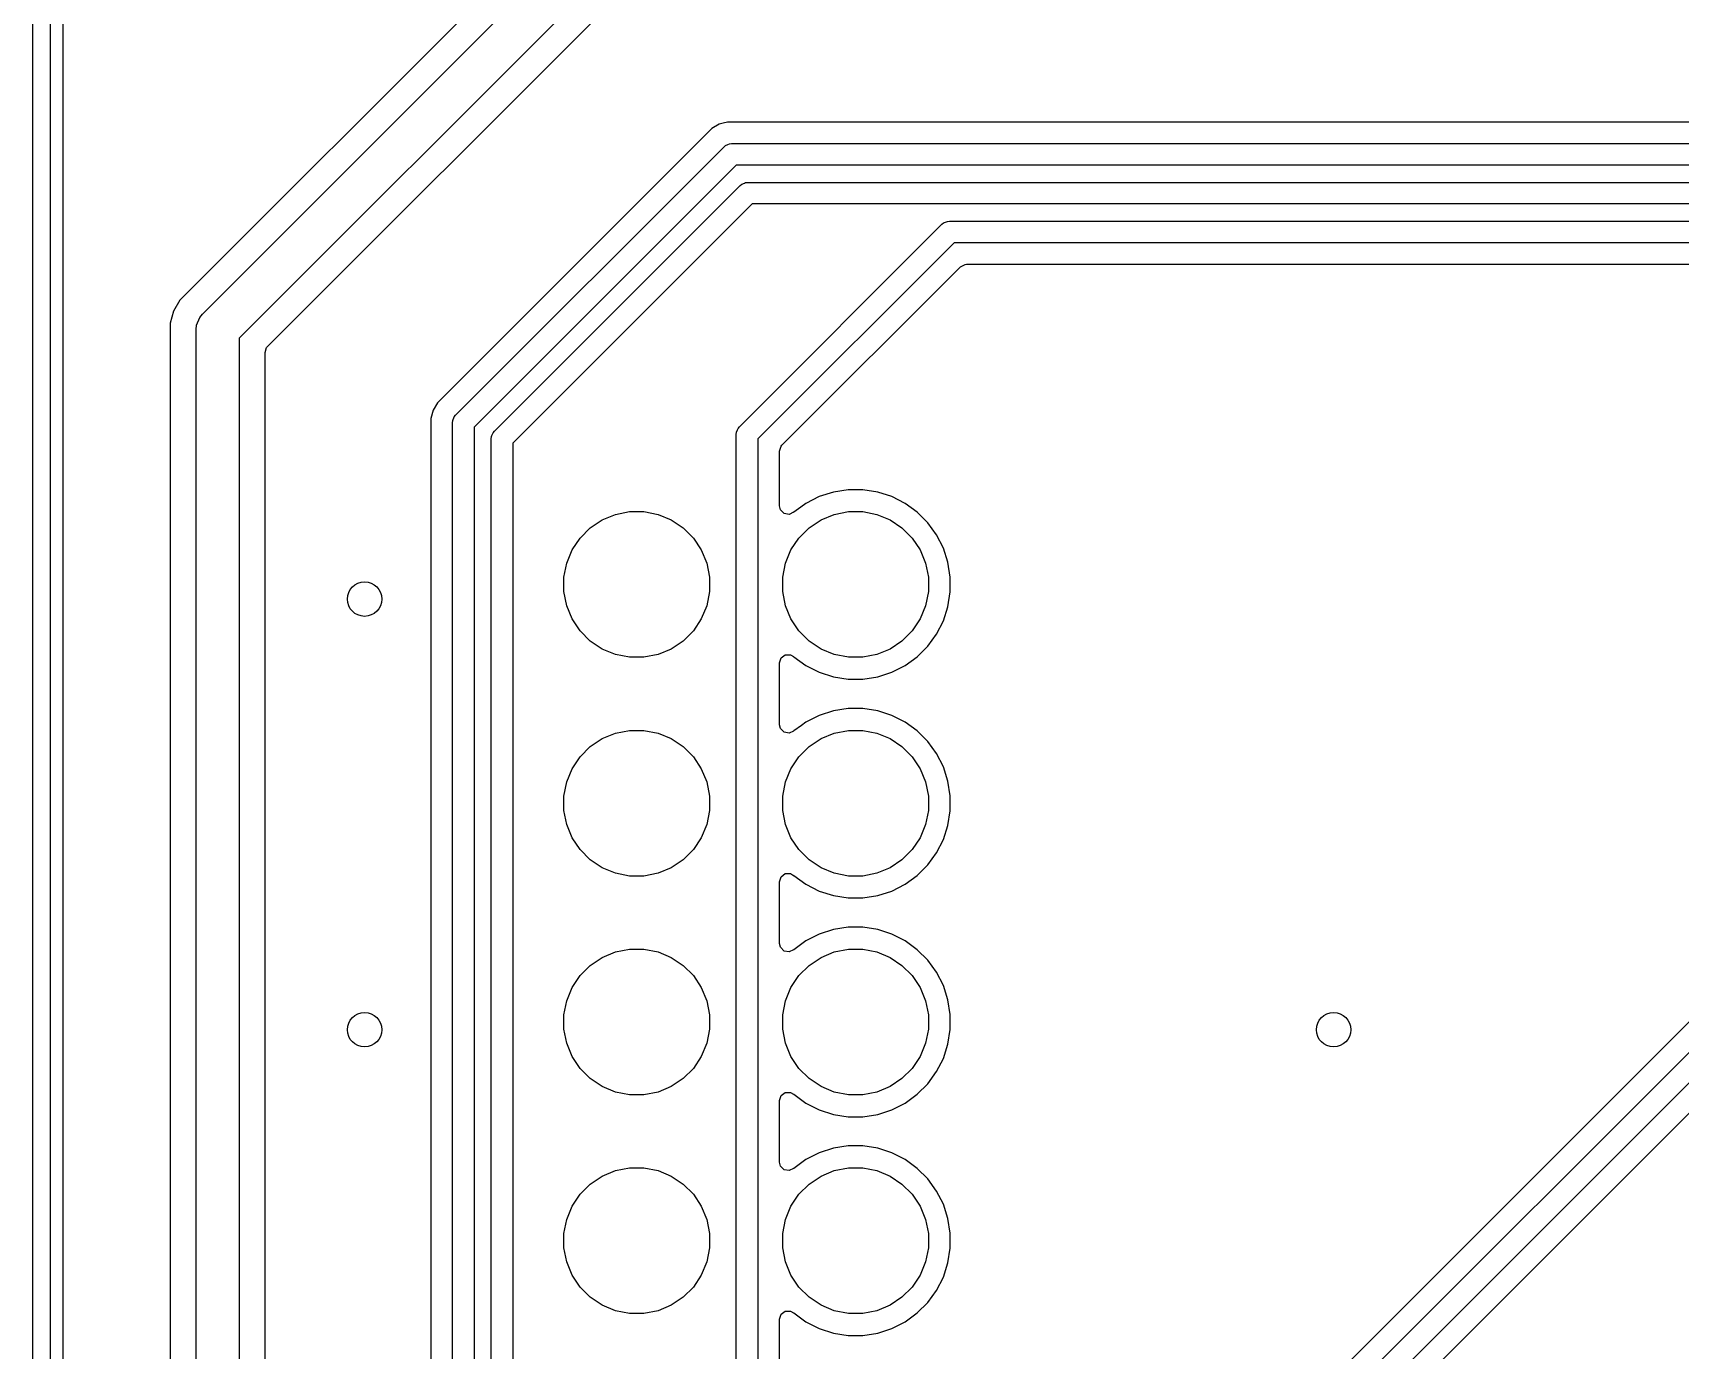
# Model space of a CAD drawing. Extents: x 0 to 130, y -140 to 0.
# Drawn here: x -0.1 to 19.02, y -63.72 to -48.43 of the extents above; entities that cross this region are included whole.
import ezdxf

# ---------------------------------------------------------------- set-up
doc = ezdxf.new("R2010")
doc.units = 0
doc.layers.add('BLACK', color=7, linetype='CONTINUOUS')

msp = doc.modelspace()

# ---------------------------------------------------------------- linework, layer by layer
at = {"layer": 'BLACK', "linetype": 'CONTINUOUS'}
for p, q in [((-0.1, -140), (-0.1, 0)), ((0.1, -0.1), (0.1, -139.9)), ((0.2505, -51.795525), (0.2505, -28.290424)), ((7.543985, -45.58949), (1.60349, -51.529985)), ((1.867223, -51.691223), (7.705223, -45.853223)), ((7.985554, -46.28), (2.294, -51.971554)), ((2.623496, -52.067029), (8.081029, -46.609496)), ((7.866662, -49.486091), (7.78104, -49.535525)), ((7.866666, -49.486089), (7.866662, -49.486091)), ((7.914416, -49.473294), (7.866666, -49.486089)), ((7.914417, -49.473295), (7.914416, -49.473294)), ((7.962168, -49.4605), (7.914417, -49.473295)), ((8.06104, -49.4605), (7.962168, -49.4605)), ((47.690623, -49.4605), (8.06104, -49.4605)), ((7.781041, -49.535526), (4.665438, -52.651129)), ((7.78104, -49.535525), (7.781041, -49.535526)), ((7.968553, -49.721133), (7.987217, -49.713402)), ((7.987217, -49.713402), (7.987218, -49.713402)), ((7.987218, -49.713402), (8.011604, -49.711)), ((8.011604, -49.711), (47.641188, -49.711)), ((4.807612, -52.863216), (7.923215, -49.747612)), ((7.923215, -49.747612), (7.942157, -49.732067)), ((7.942157, -49.732067), (7.942158, -49.732066)), ((7.942158, -49.732066), (7.968553, -49.721133)), ((8.063381, -49.961), (5.021, -53.00338)), ((47.589412, -49.961), (8.063381, -49.961)), ((5.257612, -53.049612), (8.109612, -50.197612)), ((8.109612, -50.197612), (8.128548, -50.182071)), ((8.128548, -50.182071), (8.128554, -50.182066)), ((8.128554, -50.182066), (8.160415, -50.168868)), ((8.160415, -50.168868), (8.173613, -50.163402)), ((8.173613, -50.163402), (8.173614, -50.163402)), ((8.173614, -50.163402), (8.198, -50.161)), ((8.198, -50.161), (47.454792, -50.161)), ((8.249776, -50.411), (5.471, -53.189776)), ((47.403016, -50.411), (8.249776, -50.411)), ((8.102412, -52.998812), (10.453612, -50.647612)), ((10.453612, -50.647612), (10.472548, -50.632071)), ((10.472548, -50.632071), (10.472554, -50.632066)), ((10.472554, -50.632066), (10.504415, -50.618868)), ((10.504415, -50.618868), (10.517613, -50.613402)), ((10.517613, -50.613402), (10.517614, -50.613402)), ((10.517614, -50.613402), (10.542, -50.611)), ((10.542, -50.611), (47.268396, -50.611)), ((10.593776, -50.861), (8.3158, -53.138976)), ((47.21662, -50.861), (10.593776, -50.861)), ((8.595296, -53.213741), (10.668541, -51.140496)), ((9.98147, -69.407753), (28.291612, -51.097612)), ((10.668541, -51.140496), (10.723058, -51.112719)), ((10.723058, -51.112719), (10.738545, -51.1115)), ((10.738545, -51.1115), (27.684455, -51.1115)), ((27.754459, -51.280504), (9.997759, -69.037202)), ((28.431776, -51.311), (10.149096, -69.593679)), ((1.60349, -51.529985), (1.531016, -51.655515)), ((10.507768, -69.589267), (28.506541, -51.590496)), ((0.2505, -117.285), (0.2505, -51.795525)), ((1.531016, -51.655515), (1.4935, -51.795525)), ((1.4935, -51.795525), (1.4935, -103.376474)), ((1.794, -51.868), (1.798804, -51.819227)), ((1.798804, -51.819227), (1.836133, -51.729107)), ((1.836133, -51.729107), (1.836137, -51.729102)), ((1.836137, -51.729102), (1.867223, -51.691223)), ((1.794, -103.304), (1.794, -51.868)), ((2.294, -51.971554), (2.294, -103.200446)), ((2.5945, -52.137033), (2.613407, -52.078842)), ((2.5945, -52.90217), (2.5945, -52.137033)), ((2.613407, -52.078842), (2.623496, -52.067029)), ((4.595524, -52.721042), (4.546091, -52.806661)), ((4.665437, -52.651128), (4.595524, -52.721042)), ((4.665438, -52.651129), (4.665437, -52.651128)), ((2.5945, -75.063385), (2.5945, -52.90217)), ((4.546091, -52.806661), (4.5205, -52.90217)), ((4.5205, -52.90217), (4.5205, -70.645438)), ((4.771, -52.951604), (4.773402, -52.927218)), ((4.771, -70.596), (4.771, -52.951604)), ((4.773402, -52.927218), (4.792066, -52.882158)), ((4.792066, -52.882158), (4.792071, -52.882152)), ((4.792071, -52.882152), (4.807612, -52.863216)), ((5.021, -53.00338), (5.021, -70.544224)), ((5.221, -53.138), (5.223402, -53.113614)), ((5.221, -68.506), (5.221, -53.138)), ((5.223402, -53.113614), (5.224242, -53.111587)), ((5.224242, -53.111587), (5.228868, -53.100415)), ((5.228868, -53.100415), (5.242066, -53.068554)), ((5.242066, -53.068554), (5.242071, -53.068548)), ((5.242071, -53.068548), (5.257612, -53.049612)), ((8.0658, -53.0872), (8.068202, -53.062814)), ((8.0658, -71.3508), (8.0658, -53.0872)), ((8.068202, -53.062814), (8.069046, -53.060777)), ((8.069046, -53.060777), (8.08011, -53.034066)), ((8.08011, -53.034066), (8.086866, -53.017754)), ((8.086866, -53.017754), (8.086871, -53.017748)), ((8.086871, -53.017748), (8.102412, -52.998812)), ((8.3158, -53.138976), (8.3158, -71.299023)), ((5.471, -53.189776), (5.471, -68.454224)), ((8.5663, -53.283745), (8.585207, -53.225554)), ((8.5663, -53.918351), (8.5663, -53.283745)), ((8.585207, -53.225554), (8.595296, -53.213741)), ((9.363386, -53.7295), (9.192297, -53.756597)), ((9.363389, -53.7295), (9.363386, -53.7295)), ((9.536611, -53.7295), (9.363389, -53.7295)), ((9.536614, -53.7295), (9.536611, -53.7295)), ((9.707702, -53.756597), (9.536614, -53.7295)), ((8.57709, -53.963296), (8.5663, -53.918351)), ((8.873214, -53.888766), (8.815163, -53.930943)), ((9.027558, -53.810125), (8.873214, -53.888766)), ((9.027561, -53.810123), (9.027558, -53.810125)), ((9.192293, -53.756598), (9.027561, -53.810123)), ((9.192297, -53.756597), (9.192293, -53.756598)), ((9.707706, -53.756598), (9.707702, -53.756597)), ((9.872438, -53.810123), (9.707706, -53.756598)), ((9.872441, -53.810125), (9.872438, -53.810123)), ((10.026785, -53.888766), (9.872441, -53.810125)), ((10.026787, -53.888767), (10.026785, -53.888766)), ((10.026788, -53.888768), (10.026787, -53.888767)), ((10.166928, -53.990586), (10.026788, -53.888768)), ((6.370766, -54.172941), (6.509313, -54.080367)), ((6.509313, -54.080367), (6.663258, -54.016601)), ((6.663258, -54.016601), (6.826685, -53.984093)), ((6.826685, -53.984093), (6.993315, -53.984093)), ((6.993315, -53.984093), (7.156742, -54.016601)), ((7.156742, -54.016601), (7.310687, -54.080367)), ((7.310687, -54.080367), (7.449234, -54.172941)), ((8.620355, -54.006561), (8.57709, -53.963296)), ((8.680787, -54.016132), (8.620355, -54.006561)), ((8.728858, -53.991639), (8.680787, -54.016132)), ((8.730115, -53.993111), (8.728858, -53.991639)), ((8.733063, -53.990593), (8.730115, -53.993111)), ((8.73307, -53.990587), (8.733063, -53.990593)), ((8.733072, -53.990586), (8.73307, -53.990587)), ((8.815163, -53.930943), (8.733072, -53.990586)), ((8.910766, -54.172941), (9.049313, -54.080367)), ((9.049313, -54.080367), (9.203258, -54.016601)), ((9.203258, -54.016601), (9.366685, -53.984093)), ((9.366685, -53.984093), (9.533315, -53.984093)), ((9.533315, -53.984093), (9.696742, -54.016601)), ((9.696742, -54.016601), (9.850687, -54.080367)), ((9.850687, -54.080367), (9.989234, -54.172941)), ((10.289414, -54.113072), (10.166928, -53.990586)), ((10.391232, -54.253212), (10.289414, -54.113072)), ((6.160367, -54.429313), (6.252941, -54.290766)), ((6.252941, -54.290766), (6.370766, -54.172941)), ((7.449234, -54.172941), (7.567059, -54.290766)), ((7.567059, -54.290766), (7.659633, -54.429313)), ((8.700367, -54.429313), (8.792941, -54.290766)), ((8.792941, -54.290766), (8.910766, -54.172941)), ((9.989234, -54.172941), (10.107059, -54.290766)), ((10.107059, -54.290766), (10.199633, -54.429313)), ((10.469873, -54.407555), (10.391232, -54.253212)), ((6.096601, -54.583258), (6.160367, -54.429313)), ((7.659633, -54.429313), (7.723399, -54.583258)), ((8.636601, -54.583258), (8.700367, -54.429313)), ((10.199633, -54.429313), (10.263399, -54.583258)), ((10.469873, -54.407557), (10.469873, -54.407555)), ((10.469874, -54.407558), (10.469873, -54.407557)), ((10.469876, -54.407561), (10.469874, -54.407558)), ((10.523401, -54.572293), (10.469876, -54.407561)), ((6.064093, -54.746685), (6.096601, -54.583258)), ((7.723399, -54.583258), (7.755907, -54.746685)), ((8.604093, -54.746685), (8.636601, -54.583258)), ((10.263399, -54.583258), (10.295907, -54.746685)), ((10.523402, -54.572297), (10.523401, -54.572293)), ((10.5505, -54.743385), (10.523402, -54.572297)), ((6.064093, -54.913315), (6.064093, -54.746685)), ((7.755907, -54.746685), (7.755907, -54.913315)), ((8.604093, -54.913315), (8.604093, -54.746685)), ((10.295907, -54.746685), (10.295907, -54.913315)), ((10.5505, -54.916614), (10.5505, -54.743385)), ((6.096601, -55.076742), (6.064093, -54.913315)), ((7.755907, -54.913315), (7.723399, -55.076742)), ((8.636601, -55.076742), (8.604093, -54.913315)), ((10.295907, -54.913315), (10.263399, -55.076742)), ((10.523402, -55.087702), (10.5505, -54.916614)), ((6.160367, -55.230687), (6.096601, -55.076742)), ((6.252941, -55.369234), (6.160367, -55.230687)), ((7.659633, -55.230687), (7.567059, -55.369234)), ((7.723399, -55.076742), (7.659633, -55.230687)), ((8.700367, -55.230687), (8.636601, -55.076742)), ((8.792941, -55.369234), (8.700367, -55.230687)), ((10.199633, -55.230687), (10.107059, -55.369234)), ((10.263399, -55.076742), (10.199633, -55.230687)), ((10.391232, -55.406788), (10.469873, -55.252445)), ((10.469873, -55.252445), (10.469874, -55.25244)), ((10.469874, -55.25244), (10.469876, -55.252438)), ((10.469876, -55.252438), (10.523401, -55.087706)), ((10.523401, -55.087706), (10.523402, -55.087702)), ((6.370766, -55.487059), (6.252941, -55.369234)), ((7.567059, -55.369234), (7.449234, -55.487059)), ((8.910766, -55.487059), (8.792941, -55.369234)), ((10.107059, -55.369234), (9.989234, -55.487059)), ((10.289414, -55.546928), (10.391232, -55.406788)), ((6.509313, -55.579633), (6.370766, -55.487059)), ((6.663258, -55.643399), (6.509313, -55.579633)), ((6.826685, -55.675907), (6.663258, -55.643399)), ((7.156742, -55.643399), (6.993315, -55.675907)), ((7.310687, -55.579633), (7.156742, -55.643399)), ((7.449234, -55.487059), (7.310687, -55.579633)), ((9.049313, -55.579633), (8.910766, -55.487059)), ((9.203258, -55.643399), (9.049313, -55.579633)), ((9.366685, -55.675907), (9.203258, -55.643399)), ((9.696742, -55.643399), (9.533315, -55.675907)), ((9.850687, -55.579633), (9.696742, -55.643399)), ((9.989234, -55.487059), (9.850687, -55.579633)), ((10.166928, -55.669414), (10.289414, -55.546928)), ((6.993315, -55.675907), (6.826685, -55.675907)), ((8.5663, -55.741649), (8.585207, -55.683458)), ((8.5663, -56.458351), (8.5663, -55.741649)), ((8.585207, -55.683458), (8.634707, -55.647494)), ((8.634707, -55.647494), (8.695893, -55.647494)), ((8.695893, -55.647494), (8.729231, -55.667923)), ((8.729231, -55.667923), (8.730115, -55.666889)), ((8.730115, -55.666889), (8.733063, -55.669406)), ((8.733063, -55.669406), (8.733066, -55.669408)), ((8.733066, -55.669408), (8.733072, -55.669414)), ((8.733072, -55.669414), (8.873212, -55.771232)), ((8.873212, -55.771232), (9.027555, -55.849873)), ((9.533315, -55.675907), (9.366685, -55.675907)), ((9.872445, -55.849873), (10.026788, -55.771232)), ((10.026788, -55.771232), (10.166928, -55.669414)), ((9.027555, -55.849873), (9.027557, -55.849873)), ((9.027557, -55.849873), (9.027558, -55.849874)), ((9.027558, -55.849874), (9.027561, -55.849876)), ((9.027561, -55.849876), (9.192293, -55.903401)), ((9.192293, -55.903401), (9.192297, -55.903402)), ((9.192297, -55.903402), (9.363386, -55.9305)), ((9.363386, -55.9305), (9.363389, -55.9305)), ((9.363389, -55.9305), (9.536614, -55.9305)), ((9.536614, -55.9305), (9.707702, -55.903402)), ((9.707702, -55.903402), (9.707706, -55.903401)), ((9.707706, -55.903401), (9.872438, -55.849876)), ((9.872438, -55.849876), (9.87244, -55.849874)), ((9.87244, -55.849874), (9.872445, -55.849873)), ((9.027558, -56.350125), (8.873214, -56.428766)), ((9.027561, -56.350123), (9.027558, -56.350125)), ((9.192293, -56.296598), (9.027561, -56.350123)), ((9.192297, -56.296597), (9.192293, -56.296598)), ((9.363386, -56.2695), (9.192297, -56.296597)), ((9.363389, -56.2695), (9.363386, -56.2695)), ((9.536611, -56.2695), (9.363389, -56.2695)), ((9.536614, -56.2695), (9.536611, -56.2695)), ((9.707702, -56.296597), (9.536614, -56.2695)), ((9.707706, -56.296598), (9.707702, -56.296597)), ((9.872438, -56.350123), (9.707706, -56.296598)), ((9.872441, -56.350125), (9.872438, -56.350123)), ((10.026785, -56.428766), (9.872441, -56.350125)), ((6.509313, -56.620367), (6.663258, -56.556601)), ((6.663258, -56.556601), (6.826685, -56.524093)), ((6.826685, -56.524093), (6.993315, -56.524093)), ((6.993315, -56.524093), (7.156742, -56.556601)), ((7.156742, -56.556601), (7.310687, -56.620367)), ((8.57709, -56.503296), (8.5663, -56.458351)), ((8.620355, -56.546561), (8.57709, -56.503296)), ((8.680787, -56.556132), (8.620355, -56.546561)), ((8.728858, -56.531639), (8.680787, -56.556132)), ((8.730115, -56.533111), (8.728858, -56.531639)), ((8.733063, -56.530593), (8.730115, -56.533111)), ((8.73307, -56.530587), (8.733063, -56.530593)), ((8.733072, -56.530586), (8.73307, -56.530587)), ((8.82143, -56.46639), (8.733072, -56.530586)), ((8.873214, -56.428766), (8.82143, -56.46639)), ((9.049313, -56.620367), (9.203258, -56.556601)), ((9.203258, -56.556601), (9.366685, -56.524093)), ((9.366685, -56.524093), (9.533315, -56.524093)), ((9.533315, -56.524093), (9.696742, -56.556601)), ((9.696742, -56.556601), (9.850687, -56.620367)), ((10.026787, -56.428767), (10.026785, -56.428766)), ((10.026788, -56.428768), (10.026787, -56.428767)), ((10.166928, -56.530586), (10.026788, -56.428768)), ((10.289414, -56.653072), (10.166928, -56.530586)), ((6.252941, -56.830766), (6.370766, -56.712941)), ((6.370766, -56.712941), (6.509313, -56.620367)), ((7.310687, -56.620367), (7.449234, -56.712941)), ((7.449234, -56.712941), (7.567059, -56.830766)), ((8.792941, -56.830766), (8.910766, -56.712941)), ((8.910766, -56.712941), (9.049313, -56.620367)), ((9.850687, -56.620367), (9.989234, -56.712941)), ((9.989234, -56.712941), (10.107059, -56.830766)), ((10.391232, -56.793212), (10.289414, -56.653072)), ((10.469873, -56.947555), (10.391232, -56.793212)), ((6.096601, -57.123258), (6.160367, -56.969313)), ((6.160367, -56.969313), (6.252941, -56.830766)), ((7.567059, -56.830766), (7.659633, -56.969313)), ((7.659633, -56.969313), (7.723399, -57.123258)), ((8.636601, -57.123258), (8.700367, -56.969313)), ((8.700367, -56.969313), (8.792941, -56.830766)), ((10.107059, -56.830766), (10.199633, -56.969313)), ((10.199633, -56.969313), (10.263399, -57.123258)), ((10.469873, -56.947557), (10.469873, -56.947555)), ((10.469874, -56.947558), (10.469873, -56.947557)), ((10.469876, -56.947561), (10.469874, -56.947558)), ((10.523401, -57.112293), (10.469876, -56.947561)), ((6.064093, -57.286685), (6.096601, -57.123258)), ((7.723399, -57.123258), (7.755907, -57.286685)), ((8.604093, -57.286685), (8.636601, -57.123258)), ((10.263399, -57.123258), (10.295907, -57.286685)), ((10.523402, -57.112297), (10.523401, -57.112293)), ((10.5505, -57.283385), (10.523402, -57.112297)), ((6.064093, -57.453315), (6.064093, -57.286685)), ((7.755907, -57.286685), (7.755907, -57.453315)), ((8.604093, -57.453315), (8.604093, -57.286685)), ((10.295907, -57.286685), (10.295907, -57.453315)), ((10.5505, -57.456614), (10.5505, -57.283385)), ((6.096601, -57.616742), (6.064093, -57.453315)), ((7.755907, -57.453315), (7.723399, -57.616742)), ((8.636601, -57.616742), (8.604093, -57.453315)), ((10.295907, -57.453315), (10.263399, -57.616742)), ((10.523402, -57.627702), (10.5505, -57.456614)), ((6.160367, -57.770687), (6.096601, -57.616742)), ((7.723399, -57.616742), (7.659633, -57.770687)), ((8.700367, -57.770687), (8.636601, -57.616742)), ((10.263399, -57.616742), (10.199633, -57.770687)), ((10.469876, -57.792438), (10.523401, -57.627706)), ((10.523401, -57.627706), (10.523402, -57.627702)), ((6.252941, -57.909234), (6.160367, -57.770687)), ((6.370766, -58.027059), (6.252941, -57.909234)), ((7.567059, -57.909234), (7.449234, -58.027059)), ((7.659633, -57.770687), (7.567059, -57.909234)), ((8.792941, -57.909234), (8.700367, -57.770687)), ((8.910766, -58.027059), (8.792941, -57.909234)), ((10.107059, -57.909234), (9.989234, -58.027059)), ((10.199633, -57.770687), (10.107059, -57.909234)), ((10.391232, -57.946788), (10.469873, -57.792445)), ((10.469873, -57.792445), (10.469874, -57.79244)), ((10.469874, -57.79244), (10.469876, -57.792438)), ((6.509313, -58.119633), (6.370766, -58.027059)), ((6.663258, -58.183399), (6.509313, -58.119633)), ((7.310687, -58.119633), (7.156742, -58.183399)), ((7.449234, -58.027059), (7.310687, -58.119633)), ((9.049313, -58.119633), (8.910766, -58.027059)), ((9.203258, -58.183399), (9.049313, -58.119633)), ((9.850687, -58.119633), (9.696742, -58.183399)), ((9.989234, -58.027059), (9.850687, -58.119633)), ((10.166928, -58.209414), (10.289414, -58.086928)), ((10.289414, -58.086928), (10.391232, -57.946788)), ((6.826685, -58.215907), (6.663258, -58.183399)), ((6.993315, -58.215907), (6.826685, -58.215907)), ((7.156742, -58.183399), (6.993315, -58.215907)), ((8.5663, -58.281649), (8.585207, -58.223458)), ((8.5663, -58.998351), (8.5663, -58.281649)), ((8.585207, -58.223458), (8.634707, -58.187494)), ((8.634707, -58.187494), (8.695893, -58.187494)), ((8.695893, -58.187494), (8.729231, -58.207923)), ((8.729231, -58.207923), (8.730115, -58.206889)), ((8.730115, -58.206889), (8.733063, -58.209406)), ((8.733063, -58.209406), (8.733066, -58.209408)), ((8.733066, -58.209408), (8.733072, -58.209414)), ((8.733072, -58.209414), (8.873212, -58.311232)), ((8.873212, -58.311232), (9.027555, -58.389873)), ((9.366685, -58.215907), (9.203258, -58.183399)), ((9.533315, -58.215907), (9.366685, -58.215907)), ((9.696742, -58.183399), (9.533315, -58.215907)), ((9.872445, -58.389873), (10.026788, -58.311232)), ((10.026788, -58.311232), (10.166928, -58.209414)), ((9.027555, -58.389873), (9.027557, -58.389873)), ((9.027557, -58.389873), (9.027558, -58.389874)), ((9.027558, -58.389874), (9.027561, -58.389876)), ((9.027561, -58.389876), (9.192293, -58.443401)), ((9.192293, -58.443401), (9.192297, -58.443402)), ((9.192297, -58.443402), (9.363386, -58.4705)), ((9.363386, -58.4705), (9.363389, -58.4705)), ((9.363389, -58.4705), (9.536614, -58.4705)), ((9.536614, -58.4705), (9.707702, -58.443402)), ((9.707702, -58.443402), (9.707706, -58.443401)), ((9.707706, -58.443401), (9.872438, -58.389876)), ((9.872438, -58.389876), (9.87244, -58.389874)), ((9.87244, -58.389874), (9.872445, -58.389873)), ((9.027558, -58.890125), (8.873214, -58.968766)), ((9.027561, -58.890123), (9.027558, -58.890125)), ((9.192293, -58.836598), (9.027561, -58.890123)), ((9.192297, -58.836597), (9.192293, -58.836598)), ((9.363386, -58.8095), (9.192297, -58.836597)), ((9.363389, -58.8095), (9.363386, -58.8095)), ((9.536611, -58.8095), (9.363389, -58.8095)), ((9.536614, -58.8095), (9.536611, -58.8095)), ((9.707702, -58.836597), (9.536614, -58.8095)), ((9.707706, -58.836598), (9.707702, -58.836597)), ((9.872438, -58.890123), (9.707706, -58.836598)), ((9.872441, -58.890125), (9.872438, -58.890123)), ((10.026785, -58.968766), (9.872441, -58.890125)), ((6.663258, -59.096601), (6.826685, -59.064093)), ((6.826685, -59.064093), (6.993315, -59.064093)), ((6.993315, -59.064093), (7.156742, -59.096601)), ((8.57709, -59.043296), (8.5663, -58.998351)), ((8.620355, -59.086561), (8.57709, -59.043296)), ((8.680787, -59.096132), (8.620355, -59.086561)), ((8.728858, -59.071639), (8.680787, -59.096132)), ((8.730115, -59.073111), (8.728858, -59.071639)), ((8.733063, -59.070593), (8.730115, -59.073111)), ((8.73307, -59.070587), (8.733063, -59.070593)), ((8.733072, -59.070586), (8.73307, -59.070587)), ((8.825413, -59.003496), (8.733072, -59.070586)), ((8.873214, -58.968766), (8.825413, -59.003496)), ((9.203258, -59.096601), (9.366685, -59.064093)), ((9.366685, -59.064093), (9.533315, -59.064093)), ((9.533315, -59.064093), (9.696742, -59.096601)), ((10.026787, -58.968767), (10.026785, -58.968766)), ((10.026788, -58.968768), (10.026787, -58.968767)), ((10.166928, -59.070586), (10.026788, -58.968768)), ((10.289414, -59.193072), (10.166928, -59.070586)), ((6.252941, -59.370766), (6.370766, -59.252941)), ((6.370766, -59.252941), (6.509313, -59.160367)), ((6.509313, -59.160367), (6.663258, -59.096601)), ((7.156742, -59.096601), (7.310687, -59.160367)), ((7.310687, -59.160367), (7.449234, -59.252941)), ((7.449234, -59.252941), (7.567059, -59.370766)), ((8.792941, -59.370766), (8.910766, -59.252941)), ((8.910766, -59.252941), (9.049313, -59.160367)), ((9.049313, -59.160367), (9.203258, -59.096601)), ((9.696742, -59.096601), (9.850687, -59.160367)), ((9.850687, -59.160367), (9.989234, -59.252941)), ((9.989234, -59.252941), (10.107059, -59.370766)), ((10.391232, -59.333212), (10.289414, -59.193072)), ((6.160367, -59.509313), (6.252941, -59.370766)), ((7.567059, -59.370766), (7.659633, -59.509313)), ((8.700367, -59.509313), (8.792941, -59.370766)), ((10.107059, -59.370766), (10.199633, -59.509313)), ((10.469873, -59.487555), (10.391232, -59.333212)), ((6.096601, -59.663258), (6.160367, -59.509313)), ((7.659633, -59.509313), (7.723399, -59.663258)), ((8.636601, -59.663258), (8.700367, -59.509313)), ((10.199633, -59.509313), (10.263399, -59.663258)), ((10.469873, -59.487557), (10.469873, -59.487555)), ((10.469874, -59.487558), (10.469873, -59.487557)), ((10.469876, -59.487561), (10.469874, -59.487558)), ((10.523401, -59.652293), (10.469876, -59.487561)), ((10.523402, -59.652297), (10.523401, -59.652293)), ((10.5505, -59.823385), (10.523402, -59.652297)), ((6.064093, -59.826685), (6.096601, -59.663258)), ((6.064093, -59.993315), (6.064093, -59.826685)), ((7.723399, -59.663258), (7.755907, -59.826685)), ((7.755907, -59.826685), (7.755907, -59.993315)), ((8.604093, -59.826685), (8.636601, -59.663258)), ((8.604093, -59.993315), (8.604093, -59.826685)), ((10.263399, -59.663258), (10.295907, -59.826685)), ((10.295907, -59.826685), (10.295907, -59.993315)), ((10.5505, -59.996614), (10.5505, -59.823385)), ((6.096601, -60.156742), (6.064093, -59.993315)), ((7.755907, -59.993315), (7.723399, -60.156742)), ((8.636601, -60.156742), (8.604093, -59.993315)), ((10.295907, -59.993315), (10.263399, -60.156742)), ((10.523402, -60.167702), (10.5505, -59.996614)), ((6.160367, -60.310687), (6.096601, -60.156742)), ((7.723399, -60.156742), (7.659633, -60.310687)), ((8.700367, -60.310687), (8.636601, -60.156742)), ((10.263399, -60.156742), (10.199633, -60.310687)), ((10.469876, -60.332438), (10.523401, -60.167706)), ((10.523401, -60.167706), (10.523402, -60.167702)), ((6.252941, -60.449234), (6.160367, -60.310687)), ((7.659633, -60.310687), (7.567059, -60.449234)), ((8.792941, -60.449234), (8.700367, -60.310687)), ((10.199633, -60.310687), (10.107059, -60.449234)), ((10.391232, -60.486788), (10.469873, -60.332445)), ((10.469873, -60.332445), (10.469874, -60.33244)), ((10.469874, -60.33244), (10.469876, -60.332438)), ((6.370766, -60.567059), (6.252941, -60.449234)), ((6.509313, -60.659633), (6.370766, -60.567059)), ((7.449234, -60.567059), (7.310687, -60.659633)), ((7.567059, -60.449234), (7.449234, -60.567059)), ((8.910766, -60.567059), (8.792941, -60.449234)), ((9.049313, -60.659633), (8.910766, -60.567059)), ((9.989234, -60.567059), (9.850687, -60.659633)), ((10.107059, -60.449234), (9.989234, -60.567059)), ((10.289414, -60.626928), (10.391232, -60.486788)), ((6.663258, -60.723399), (6.509313, -60.659633)), ((6.826685, -60.755907), (6.663258, -60.723399)), ((6.993315, -60.755907), (6.826685, -60.755907)), ((7.156742, -60.723399), (6.993315, -60.755907)), ((7.310687, -60.659633), (7.156742, -60.723399)), ((8.5663, -60.821649), (8.585207, -60.763458)), ((8.585207, -60.763458), (8.634707, -60.727494)), ((8.634707, -60.727494), (8.695893, -60.727494)), ((8.695893, -60.727494), (8.729231, -60.747923)), ((8.729231, -60.747923), (8.730115, -60.746889)), ((8.730115, -60.746889), (8.733063, -60.749406)), ((8.733063, -60.749406), (8.733066, -60.749408)), ((8.733066, -60.749408), (8.733072, -60.749414)), ((8.733072, -60.749414), (8.873212, -60.851232)), ((9.203258, -60.723399), (9.049313, -60.659633)), ((9.366685, -60.755907), (9.203258, -60.723399)), ((9.533315, -60.755907), (9.366685, -60.755907)), ((9.696742, -60.723399), (9.533315, -60.755907)), ((9.850687, -60.659633), (9.696742, -60.723399)), ((10.026788, -60.851232), (10.166928, -60.749414)), ((10.166928, -60.749414), (10.289414, -60.626928)), ((8.5663, -61.538351), (8.5663, -60.821649)), ((8.873212, -60.851232), (9.027555, -60.929873)), ((9.027555, -60.929873), (9.027557, -60.929873)), ((9.027557, -60.929873), (9.027558, -60.929874)), ((9.027558, -60.929874), (9.027561, -60.929876)), ((9.027561, -60.929876), (9.192293, -60.983401)), ((9.192293, -60.983401), (9.192297, -60.983402)), ((9.192297, -60.983402), (9.363386, -61.0105)), ((9.536614, -61.0105), (9.707702, -60.983402)), ((9.707702, -60.983402), (9.707706, -60.983401)), ((9.707706, -60.983401), (9.872438, -60.929876)), ((9.872438, -60.929876), (9.87244, -60.929874)), ((9.87244, -60.929874), (9.872445, -60.929873)), ((9.872445, -60.929873), (10.026788, -60.851232)), ((9.363386, -61.0105), (9.363389, -61.0105)), ((9.363389, -61.0105), (9.536614, -61.0105)), ((9.192293, -61.376598), (9.027561, -61.430123)), ((9.192297, -61.376597), (9.192293, -61.376598)), ((9.363386, -61.3495), (9.192297, -61.376597)), ((9.363389, -61.3495), (9.363386, -61.3495)), ((9.536611, -61.3495), (9.363389, -61.3495)), ((9.536614, -61.3495), (9.536611, -61.3495)), ((9.707702, -61.376597), (9.536614, -61.3495)), ((9.707706, -61.376598), (9.707702, -61.376597)), ((9.872438, -61.430123), (9.707706, -61.376598)), ((8.57709, -61.583296), (8.5663, -61.538351)), ((8.825413, -61.543496), (8.733072, -61.610586)), ((8.873214, -61.508766), (8.825413, -61.543496)), ((9.027558, -61.430125), (8.873214, -61.508766)), ((9.027561, -61.430123), (9.027558, -61.430125)), ((9.872441, -61.430125), (9.872438, -61.430123)), ((10.026785, -61.508766), (9.872441, -61.430125)), ((10.026787, -61.508767), (10.026785, -61.508766)), ((10.026788, -61.508768), (10.026787, -61.508767)), ((10.166928, -61.610586), (10.026788, -61.508768)), ((6.370766, -61.792941), (6.509313, -61.700367)), ((6.509313, -61.700367), (6.663258, -61.636601)), ((6.663258, -61.636601), (6.826685, -61.604093)), ((6.826685, -61.604093), (6.993315, -61.604093)), ((6.993315, -61.604093), (7.156742, -61.636601)), ((7.156742, -61.636601), (7.310687, -61.700367)), ((7.310687, -61.700367), (7.449234, -61.792941)), ((8.620355, -61.626561), (8.57709, -61.583296)), ((8.680787, -61.636132), (8.620355, -61.626561)), ((8.728858, -61.611639), (8.680787, -61.636132)), ((8.730115, -61.613111), (8.728858, -61.611639)), ((8.733063, -61.610593), (8.730115, -61.613111)), ((8.73307, -61.610587), (8.733063, -61.610593)), ((8.733072, -61.610586), (8.73307, -61.610587)), ((8.910766, -61.792941), (9.049313, -61.700367)), ((9.049313, -61.700367), (9.203258, -61.636601)), ((9.203258, -61.636601), (9.366685, -61.604093)), ((9.366685, -61.604093), (9.533315, -61.604093)), ((9.533315, -61.604093), (9.696742, -61.636601)), ((9.696742, -61.636601), (9.850687, -61.700367)), ((9.850687, -61.700367), (9.989234, -61.792941)), ((10.289414, -61.733072), (10.166928, -61.610586)), ((10.391232, -61.873212), (10.289414, -61.733072)), ((6.160367, -62.049313), (6.252941, -61.910766)), ((6.252941, -61.910766), (6.370766, -61.792941)), ((7.449234, -61.792941), (7.567059, -61.910766)), ((7.567059, -61.910766), (7.659633, -62.049313)), ((8.700367, -62.049313), (8.792941, -61.910766)), ((8.792941, -61.910766), (8.910766, -61.792941)), ((9.989234, -61.792941), (10.107059, -61.910766)), ((10.107059, -61.910766), (10.199633, -62.049313)), ((10.469873, -62.027555), (10.391232, -61.873212)), ((6.096601, -62.203258), (6.160367, -62.049313)), ((7.659633, -62.049313), (7.723399, -62.203258)), ((8.636601, -62.203258), (8.700367, -62.049313)), ((10.199633, -62.049313), (10.263399, -62.203258)), ((10.469873, -62.027557), (10.469873, -62.027555)), ((10.469874, -62.027558), (10.469873, -62.027557)), ((10.469876, -62.027561), (10.469874, -62.027558)), ((10.523401, -62.192293), (10.469876, -62.027561)), ((6.064093, -62.366685), (6.096601, -62.203258)), ((7.723399, -62.203258), (7.755907, -62.366685)), ((8.604093, -62.366685), (8.636601, -62.203258)), ((10.263399, -62.203258), (10.295907, -62.366685)), ((10.523402, -62.192297), (10.523401, -62.192293)), ((10.5505, -62.363385), (10.523402, -62.192297)), ((6.064093, -62.533315), (6.064093, -62.366685)), ((7.755907, -62.366685), (7.755907, -62.533315)), ((8.604093, -62.533315), (8.604093, -62.366685)), ((10.295907, -62.366685), (10.295907, -62.533315)), ((10.5505, -62.536614), (10.5505, -62.363385)), ((6.096601, -62.696742), (6.064093, -62.533315)), ((6.160367, -62.850687), (6.096601, -62.696742)), ((7.723399, -62.696742), (7.659633, -62.850687)), ((7.755907, -62.533315), (7.723399, -62.696742)), ((8.636601, -62.696742), (8.604093, -62.533315)), ((8.700367, -62.850687), (8.636601, -62.696742)), ((10.263399, -62.696742), (10.199633, -62.850687)), ((10.295907, -62.533315), (10.263399, -62.696742)), ((10.469876, -62.872438), (10.523401, -62.707706)), ((10.523401, -62.707706), (10.523402, -62.707702)), ((10.523402, -62.707702), (10.5505, -62.536614)), ((6.252941, -62.989234), (6.160367, -62.850687)), ((7.659633, -62.850687), (7.567059, -62.989234)), ((8.792941, -62.989234), (8.700367, -62.850687)), ((10.199633, -62.850687), (10.107059, -62.989234)), ((10.391232, -63.026788), (10.469873, -62.872445)), ((10.469873, -62.872445), (10.469874, -62.87244)), ((10.469874, -62.87244), (10.469876, -62.872438)), ((6.370766, -63.107059), (6.252941, -62.989234)), ((7.567059, -62.989234), (7.449234, -63.107059)), ((8.910766, -63.107059), (8.792941, -62.989234)), ((10.107059, -62.989234), (9.989234, -63.107059)), ((10.289414, -63.166928), (10.391232, -63.026788)), ((6.509313, -63.199633), (6.370766, -63.107059)), ((6.663258, -63.263399), (6.509313, -63.199633)), ((6.826685, -63.295907), (6.663258, -63.263399)), ((7.156742, -63.263399), (6.993315, -63.295907)), ((7.310687, -63.199633), (7.156742, -63.263399)), ((7.449234, -63.107059), (7.310687, -63.199633)), ((8.585207, -63.303458), (8.634707, -63.267494)), ((8.634707, -63.267494), (8.695893, -63.267494)), ((8.695893, -63.267494), (8.729231, -63.287923)), ((8.729231, -63.287923), (8.730115, -63.286889)), ((8.730115, -63.286889), (8.733063, -63.289406)), ((8.733063, -63.289406), (8.733066, -63.289408)), ((8.733066, -63.289408), (8.733072, -63.289414)), ((8.733072, -63.289414), (8.873212, -63.391232)), ((9.049313, -63.199633), (8.910766, -63.107059)), ((9.203258, -63.263399), (9.049313, -63.199633)), ((9.366685, -63.295907), (9.203258, -63.263399)), ((9.696742, -63.263399), (9.533315, -63.295907)), ((9.850687, -63.199633), (9.696742, -63.263399)), ((9.989234, -63.107059), (9.850687, -63.199633)), ((10.026788, -63.391232), (10.166928, -63.289414)), ((10.166928, -63.289414), (10.289414, -63.166928)), ((6.993315, -63.295907), (6.826685, -63.295907)), ((8.5663, -63.361649), (8.585207, -63.303458)), ((8.5663, -64.078351), (8.5663, -63.361649)), ((8.873212, -63.391232), (9.027555, -63.469873)), ((9.027555, -63.469873), (9.027557, -63.469873)), ((9.027557, -63.469873), (9.027558, -63.469874)), ((9.027558, -63.469874), (9.027561, -63.469876)), ((9.027561, -63.469876), (9.192293, -63.523401)), ((9.533315, -63.295907), (9.366685, -63.295907)), ((9.707706, -63.523401), (9.872438, -63.469876)), ((9.872438, -63.469876), (9.87244, -63.469874)), ((9.87244, -63.469874), (9.872445, -63.469873)), ((9.872445, -63.469873), (10.026788, -63.391232)), ((9.192293, -63.523401), (9.192297, -63.523402)), ((9.192297, -63.523402), (9.363386, -63.5505)), ((9.363386, -63.5505), (9.363389, -63.5505)), ((9.363389, -63.5505), (9.536614, -63.5505)), ((9.536614, -63.5505), (9.707702, -63.523402)), ((9.707702, -63.523402), (9.707706, -63.523401))]:
    msp.add_line(p, q, dxfattribs=at)
at = {"layer": 'BLACK'}
for centre in [(3.75, -55), (3.75, -60), (15, -60)]:
    msp.add_circle(centre, 0.2, dxfattribs=at)

doc.saveas('drawing.dxf')
